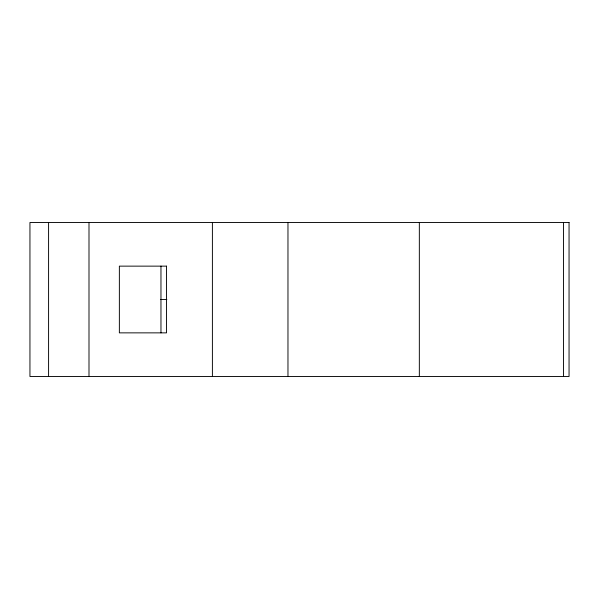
<?xml version="1.0" encoding="UTF-8"?>
<svg xmlns="http://www.w3.org/2000/svg" width="599" height="599" viewBox="0 0 599 599"><rect width="100%" height="100%" fill="white"/><g stroke="black" fill="none" stroke-linecap="round" stroke-linejoin="round"><path stroke-width="0.9" d="M160.397 299.5L166.851 299.5M563.532 222.506L563.532 376.494M419.337 222.506L419.337 376.494M287.969 222.506L287.969 376.494M212.398 222.506L212.398 376.494M160.966 266.136L160.966 332.864M88.996 222.506L88.996 376.494M48.586 222.506L48.586 376.494M569.05 222.506L29.95 222.506L29.95 376.494L569.05 376.494L569.05 222.506M166.544 266.136L119.366 266.136L119.366 332.864L166.544 332.864L166.544 266.136"/></g></svg>
